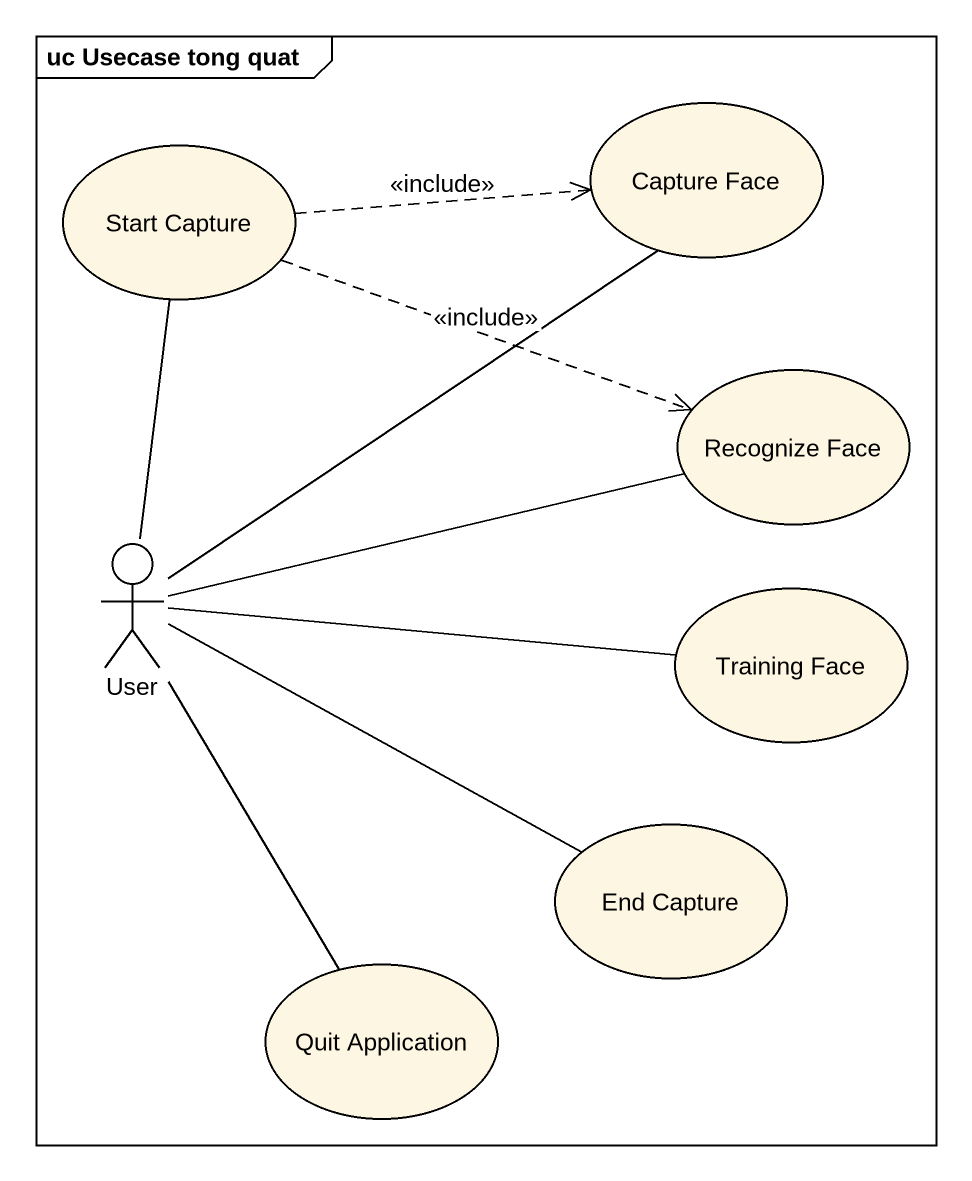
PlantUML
@startuml
mainframe uc Usecase tong quat
usecase "Start Capture" as Start_Capture
usecase "Capture Face" as Capture_Face
usecase "Recognize Face" as Recognize_Face
actor User
usecase "Training Face" as Training_Face
usecase "End Capture" as End_Capture
usecase "Quit Application" as Quit_Application
Start_Capture .right.> Capture_Face : <<include>>
Start_Capture .right.> Recognize_Face : <<include>>
User -up- Start_Capture
User -up- Capture_Face
User -right- Recognize_Face
User -right- Training_Face
User -right- End_Capture
User -- Quit_Application
@enduml
